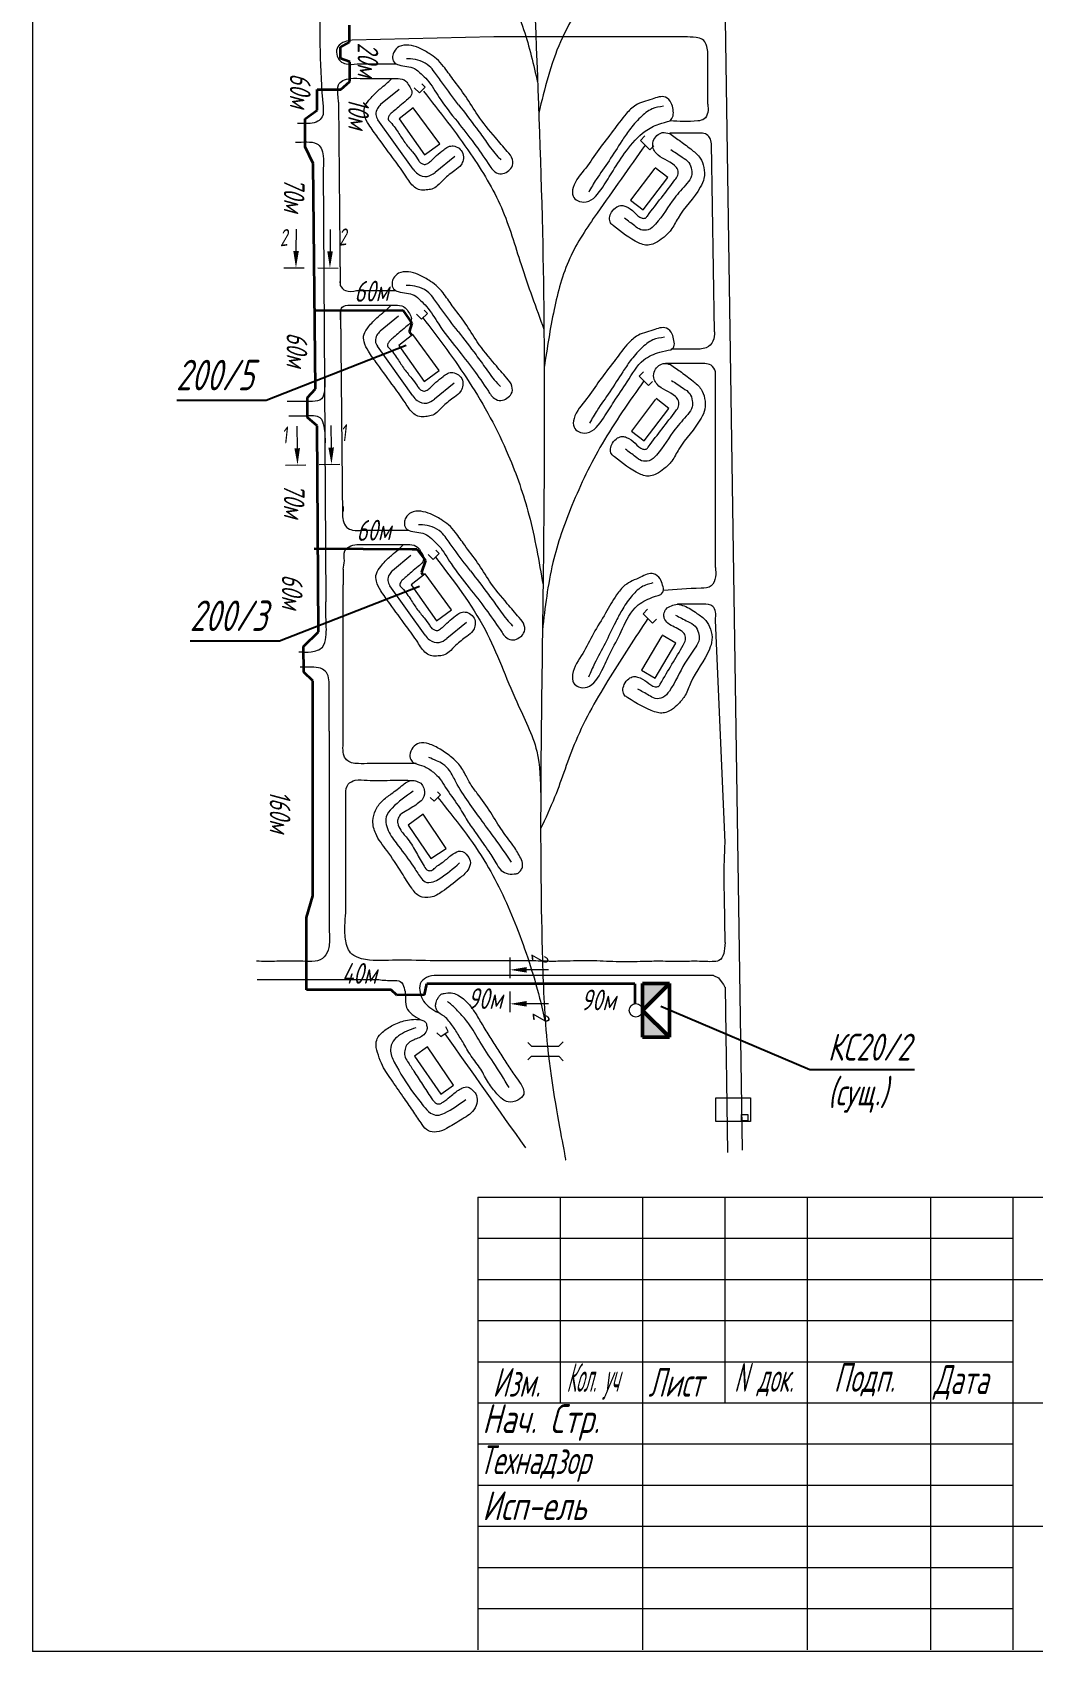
# Model space of a CAD drawing. Header units: millimetres. Extents: x 10081 to 14674, y 790 to 10644.
# Drawn here: x 13117 to 13610, y 5015 to 5812 of the extents above; entities that cross this region are included whole.
import ezdxf
from ezdxf import colors
from ezdxf.entities.mleader import LeaderData, LeaderLine
from ezdxf.math import Vec2, Vec3

# ---------------------------------------------------------------- set-up
doc = ezdxf.new("R2010")
doc.units = ezdxf.units.MM
for name, color, linetype, lineweight in [('Линия выноска', 137, 'Continuous', 20), ('Линия связи (Вновь)', 3, 'Continuous', 60), ('Рамка толстая', 7, 'Continuous', 60), ('Строительный', 251, 'Continuous', 13), ('ТаБлица', 253, 'Continuous', 25), ('текст', 7, 'Continuous', 25), ('Щиты пульты (Вновь)', 5, 'Continuous', 50), ('Элемент эл. схем', 7, 'Continuous', 35)]:
    doc.layers.add(name, color=color, linetype=linetype, lineweight=lineweight)
doc.layers.add('Текст.', color=51, linetype='Continuous')
doc.styles.add('Simplex', font='simplex.shx', dxfattribs={"width": 0.7, "oblique": 15})

# ---------------------------------------------------------------- blocks, each defined once
blk = doc.blocks.new('A$C4BB167BF')
at = {"layer": 'Щиты пульты (Вновь)', "true_color": 0xc7c8ca}
h = blk.add_hatch(color=9, dxfattribs=at)
h.paths.add_polyline_path([(0, 3), (0, 0), (3, 3)])
h.paths.add_polyline_path([(6, 3), (3, 3), (6, 0)])
at = {"layer": 'Щиты пульты (Вновь)', "color": 252, "true_color": 0x939598}
for p, q in [((0, 3), (0, 0)), ((6, 3), (0, 3)), ((0, 0), (3, 3)), ((3, 3), (6, 0)), ((6, 0), (6, 3)), ((0, 0), (6, 0))]:
    blk.add_line(p, q, dxfattribs=at)
blk = doc.blocks.new('_None')

msp = doc.modelspace()

# ---------------------------------------------------------------- linework, layer by layer
at = {"color": 18, "lineweight": 20, "true_color": 0x000000}
for p, q in [((13452.51243, 5348.12922), (13454.9023, 5346.95626)), ((13454.9023, 5346.95626), (13456.71739, 5344.53861)), ((13456.71739, 5344.53861), (13457.36327, 5343.58551)), ((13457.36327, 5343.58551), (13458.15988, 5342.04245)), ((13336.57966, 5239.02752), (14085.82966, 5239.02752)), ((13336.57966, 5239.02752), (13336.57966, 5016.27752)), ((13377.07966, 5239.02752), (13377.07966, 5137.77752)), ((13417.57966, 5239.02752), (13417.57966, 5016.27752)), ((13458.07966, 5239.02752), (13458.07966, 5137.77752)), ((13498.57966, 5239.02752), (13498.57966, 5016.27752)), ((13559.32966, 5239.02752), (13559.32966, 5016.27752)), ((13599.82966, 5239.02752), (13599.82966, 5016.27752)), ((13336.57966, 5218.77752), (13599.82966, 5218.77752)), ((13336.57966, 5198.52752), (13599.82966, 5198.52752)), ((13599.82966, 5198.52752), (14085.82966, 5198.52752)), ((13336.57966, 5178.27752), (13599.82966, 5178.27752)), ((13336.57966, 5158.02752), (13599.82966, 5158.02752)), ((13336.57966, 5137.77752), (14085.82966, 5137.77752)), ((13336.57966, 5117.52752), (13599.82966, 5117.52752)), ((13336.57966, 5097.27752), (13599.82966, 5097.27752)), ((13336.57966, 5077.02752), (13599.82966, 5077.02752)), ((13599.82966, 5077.02752), (14085.82966, 5077.02752)), ((13336.57966, 5056.77752), (13599.82966, 5056.77752)), ((13336.57966, 5036.52752), (13599.82966, 5036.52752))]:
    msp.add_line(p, q, dxfattribs=at)
for points in [[(13453.63845, 5287.85285), (13470.68382, 5287.85285), (13470.68382, 5276.18225), (13453.58127, 5276.18225)], [(13466.29345, 5279.60862), (13469.35955, 5279.60862), (13469.35955, 5276.52551), (13466.29345, 5276.52551)]]:
    msp.add_lwpolyline(points, close=True, dxfattribs=at)
at = {"layer": 'Линия связи (Вновь)', "color": 18, "lineweight": 35, "true_color": 0x000000}
for p, q in [((13273.46372, 5807.36221), (13273.46372, 5815.72426)), ((13269.02306, 5805.00122), (13273.46372, 5807.36221)), ((13269.02306, 5799.36227), (13269.02306, 5805.00122)), ((13273.60116, 5797.6962), (13269.02306, 5799.36227)), ((13273.60116, 5788.07973), (13273.60116, 5797.6962)), ((13269.12892, 5784.09716), (13273.60116, 5788.07973)), ((13257.45321, 5784.09716), (13269.12892, 5784.09716)), ((13257.45321, 5773.87286), (13257.45321, 5784.09716)), ((13251.54772, 5769.68237), (13257.45321, 5773.87286)), ((13251.54772, 5755.95788), (13251.54772, 5769.68237)), ((13255.4901, 5747.61787), (13251.54772, 5755.95788)), ((13256.69604, 5636.77428), (13255.4901, 5747.61787)), ((13252.65891, 5632.56464), (13256.67568, 5636.78179)), ((13252.68682, 5622.72741), (13252.65891, 5632.56464)), ((13257.47729, 5618.58995), (13252.68682, 5622.72741)), ((13258.05515, 5517.20058), (13257.47729, 5618.58995)), ((13250.82598, 5509.97703), (13258.05515, 5517.20058)), ((13250.92116, 5497.28712), (13250.82598, 5509.97703)), ((13255.37782, 5493.17142), (13250.92116, 5497.28712)), ((13255.33545, 5387.28096), (13255.37782, 5493.17142)), ((13252.23083, 5376.61051), (13255.33545, 5387.28096)), ((13252.26588, 5341.03467), (13252.2295, 5376.65094)), ((13293.96023, 5341.05539), (13252.26588, 5341.03467)), ((13296.6544, 5338.33857), (13293.96023, 5341.05539)), ((13310.25249, 5338.51382), (13311.44196, 5344.02735)), ((13413.81492, 5344.02735), (13311.44196, 5344.02735)), ((13413.81492, 5344.02735), (13413.81492, 5334.19673)), ((13310.25249, 5338.51382), (13296.6544, 5338.33857))]:
    msp.add_line(p, q, dxfattribs=at)
at = {"layer": 'Рамка толстая', "color": 18, "lineweight": 20, "true_color": 0x000000}
for p in [(13117.35056, 6348.47419), (14085.97556, 5015.34919)]:
    msp.add_line(p, (13117.35056, 5015.34919), dxfattribs=at)
at = {"layer": 'Строительный', "color": 18, "lineweight": 20, "true_color": 0x000000}
for p, q in [((13452.01121, 6242.45413), (13466.55232, 5262.15896)), ((13344.43082, 5810.02919), (13274.62261, 5808.44116)), ((13430.54492, 5810.02919), (13344.43082, 5810.02919)), ((13449.68194, 5776.95147), (13449.68194, 5802.74998)), ((13307.78436, 5782.43682), (13310.67685, 5785.32931)), ((13310.67685, 5785.32931), (13309.04005, 5786.96611)), ((13267.975, 5777.80113), (13268.87178, 5687.7215)), ((13297.76161, 5784.11755), (13288.66179, 5776.66275)), ((13305.27878, 5784.94241), (13307.78436, 5782.43682)), ((13304.75144, 5744.8556), (13287.3877, 5769.25183)), ((13434.83755, 5762.61536), (13430.93804, 5762.61536)), ((13416.5805, 5759.01229), (13418.77874, 5761.26521)), ((13421.23684, 5754.46895), (13416.5805, 5759.01229)), ((13423.13008, 5756.40928), (13421.23684, 5754.46895)), ((13453.00989, 5664.88137), (13451.43483, 5757.28629)), ((13325.19, 5751.17327), (13315.46944, 5743.23461)), ((13260.44221, 5745.17551), (13261.78168, 5532.02865)), ((13268.99983, 5674.85951), (13270.00853, 5573.5386)), ((13308.85365, 5670.99854), (13311.74614, 5673.89103)), ((13311.74614, 5673.89103), (13310.10934, 5675.52783)), ((13297.50376, 5672.58107), (13288.40394, 5665.12626)), ((13306.34806, 5673.50412), (13308.85365, 5670.99854)), ((13304.49359, 5633.31911), (13287.12985, 5657.71534)), ((13445.85301, 5656.33586), (13431.94966, 5656.33586)), ((13415.9141, 5642.98039), (13418.11234, 5645.2333)), ((13420.57045, 5638.43705), (13415.9141, 5642.98039)), ((13448.15139, 5649.25607), (13428.90771, 5649.25607)), ((13453.45151, 5548.87427), (13453.45151, 5642.46274)), ((13324.93215, 5639.63678), (13315.2116, 5631.69812)), ((13422.46368, 5640.37737), (13420.57045, 5638.43705)), ((13303.58443, 5554.7497), (13294.48461, 5547.29489)), ((13312.05604, 5555.29646), (13314.56162, 5552.79087)), ((13314.56162, 5552.79087), (13317.45411, 5555.68336)), ((13317.45411, 5555.68336), (13315.81731, 5557.32016)), ((13270.26251, 5548.02655), (13270.33885, 5540.35875)), ((13270.33885, 5465.20146), (13270.33885, 5540.35875)), ((13310.57425, 5515.48774), (13293.21051, 5539.88397)), ((13417.87195, 5526.08405), (13420.07019, 5528.33697)), ((13422.5283, 5521.54071), (13417.87195, 5526.08405)), ((13424.42153, 5523.48103), (13422.5283, 5521.54071)), ((13458.19783, 5413.47107), (13453.45151, 5522.95376)), ((13331.01281, 5521.80541), (13321.29226, 5513.86675)), ((13263.3539, 5468.30876), (13263.3539, 5492.57536)), ((13263.3539, 5468.30876), (13263.3539, 5371.28614)), ((13315.02927, 5433.80902), (13313.144, 5435.6943)), ((13318.18201, 5436.96177), (13315.02927, 5433.80902)), ((13318.18201, 5436.96177), (13316.6586, 5438.48518)), ((13271.56829, 5378.98177), (13271.56829, 5433.73145)), ((13452.51243, 5348.12922), (13319.82077, 5348.12922)), ((13227.87592, 5346.0576), (13287.8457, 5346.0576)), ((13458.19783, 5342.35399), (13459.39885, 5260.97258)), ((13316.42671, 5319.80195), (13318.24956, 5317.9791)), ((13318.24956, 5317.9791), (13322.01434, 5320.58281)), ((13322.01434, 5320.58281), (13320.81378, 5322.88358)), ((13361.07043, 5315.14259), (13362.87364, 5313.33938)), ((13376.43002, 5313.33938), (13378.56858, 5315.47795)), ((13361.07043, 5306.50041), (13362.87364, 5308.30362)), ((13362.87364, 5313.33938), (13376.43002, 5313.33938)), ((13362.87364, 5308.30362), (13376.43002, 5308.30362)), ((13376.43002, 5308.30362), (13378.56858, 5306.16506))]:
    msp.add_line(p, q, dxfattribs=at)
for points in [[(13304.79426, 5775.13168), (13297.88462, 5769.71404), (13310.30449, 5751.97567), (13317.82638, 5757.3933), (13304.79426, 5775.13168)], [(13423.60201, 5745.38877), (13411.6493, 5729.69051), (13417.90475, 5724.92759), (13430.03981, 5740.86535), (13423.78436, 5745.62827)], [(13304.53642, 5663.59519), (13297.62678, 5658.17756), (13310.04665, 5640.43918), (13317.56853, 5645.85682), (13304.53642, 5663.59519)], [(13424.02288, 5631.71526), (13412.07018, 5616.017), (13418.32563, 5611.25408), (13430.46068, 5627.19184), (13424.20523, 5631.95475)], [(13310.61708, 5545.76382), (13303.70744, 5540.34618), (13316.12731, 5522.60781), (13323.6492, 5528.02544), (13310.61708, 5545.76382)], [(13427.10737, 5515.31835), (13417.09595, 5498.31617), (13423.87098, 5494.32682), (13434.03514, 5511.58838), (13427.2601, 5515.57773)], [(13309.70335, 5427.52404), (13302.3351, 5422.09995), (13313.34868, 5405.67269), (13320.9496, 5410.55438), (13309.70335, 5427.52404)], [(13311.77587, 5312.92674), (13305.3081, 5308.43948), (13318.33158, 5289.66796), (13324.61934, 5294.03033), (13311.77587, 5312.92674)]]:
    msp.add_lwpolyline(points, dxfattribs=at)
msp.add_open_spline([(13394.92456, 6291.62802), (13385.53751, 6277.44832), (13394.92456, 6291.62802), (13358.62517, 6225.84381), (13362.40717, 6092.96646), (13358.61955, 5920.78669), (13370.58123, 5722.73608), (13368.66707, 5528.90298), (13366.53432, 5394.96811), (13370.12085, 5308.00622), (13379.75467, 5257.32917), (13379.75467, 5257.32917), (13379.75467, 5257.32917), (13379.75467, 5257.32917), (13379.75467, 5257.32917), (13379.75467, 5257.32917), (13379.75467, 5257.32917), (13379.75467, 5257.32917), (13379.75467, 5257.32917)], degree=3, knots=[0, 0, 0, 0, 25.836333109, 49.871244762, 76.873917157, 116.334767859, 166.936096042, 211.721259242, 248.246118291, 257.850777941, 271.152471293, 282.284588503, 290.662390358, 305.749777897, 312.760031631, 324.633986925, 330.142951601, 332.123990533, 332.123990533, 332.123990533, 332.123990533], dxfattribs=at)
for points in [[(13308.8825, 5899.94506), (13330.34089, 5872.82458), (13347.40419, 5840.53829), (13359.04966, 5813.58933), (13365.95397, 5787.50201)], [(13417.55438, 5870.39335), (13396.45063, 5839.93899), (13377.22278, 5807.61051), (13366.52013, 5772.52585)], [(13258.67346, 5828.66393), (13260.38334, 5775.73687), (13259.91514, 5770.57609), (13257.84672, 5768.50767), (13254.0317, 5767.44742), (13247.72669, 5767.44742)], [(13449.68194, 5802.74998), (13448.9293, 5806.1763), (13447.07122, 5808.64789), (13443.90707, 5809.63285), (13438.28355, 5810.02919), (13430.54492, 5810.02919)], [(13274.62261, 5808.44116), (13271.06304, 5807.60034), (13267.60095, 5805.16144), (13267.1571, 5801.43656), (13268.88813, 5798.01181), (13271.72882, 5796.6815), (13277.09949, 5796.6815)], [(13341.65061, 5747.72898), (13334.69086, 5757.60346), (13326.46074, 5768.27121), (13317.54903, 5780.12121), (13311.58355, 5788.83175), (13308.58579, 5791.82951), (13305.4199, 5794.38472), (13301.64628, 5795.46477), (13297.66195, 5796.19138), (13295.28614, 5797.6214), (13294.55884, 5800.36989), (13295.28614, 5802.70768), (13297.7875, 5805.20904), (13302.62328, 5805.87493), (13307.42977, 5804.61126), (13312.60286, 5801.82474), (13316.27097, 5799.20263), (13319.67068, 5795.4913), (13324.23479, 5789.23671), (13330.60971, 5780.59321), (13336.4963, 5771.45426), (13345.21, 5760.42792), (13351.01982, 5753.62296), (13353.57282, 5749.67849), (13353.25739, 5745.85786), (13351.13097, 5743.73143), (13348.1209, 5742.57677), (13344.96105, 5743.60822), (13342.95193, 5745.66392), (13341.65061, 5747.72898)], [(13277.09949, 5796.6815), (13283.22348, 5796.6815), (13289.79172, 5796.6815), (13294.24874, 5796.6815), (13296.45916, 5796.6815)], [(13327.08413, 5776.57656), (13319.08579, 5787.23412), (13315.19665, 5792.65785), (13312.63635, 5795.61608), (13308.17491, 5798.22428), (13303.42298, 5799.15434), (13301.50554, 5799.15434)], [(13267.975, 5777.80113), (13267.71074, 5781.53967), (13267.975, 5786.38322), (13270.04341, 5788.45164), (13273.85844, 5789.51189), (13280.16345, 5789.51189)], [(13280.16345, 5789.51189), (13287.01858, 5789.51189), (13293.12211, 5789.51189), (13297.25946, 5789.51189), (13301.0901, 5788.22458), (13302.67941, 5785.98537), (13304.02805, 5783.49317), (13303.62054, 5781.00969), (13301.40076, 5778.78991), (13298.0782, 5775.9803), (13295.45157, 5773.71889), (13293.47232, 5771.92907), (13292.55947, 5770.58981), (13292.34834, 5769.4682), (13292.89593, 5768.71071), (13297.33861, 5763.02478), (13300.60957, 5758.06911), (13304.32624, 5753.41544), (13306.9087, 5749.93211), (13308.06089, 5748.28932), (13309.34587, 5747.48262), (13310.96948, 5747.28312), (13311.86376, 5747.73417), (13313.50193, 5748.9522), (13316.1989, 5751.54308), (13319.73933, 5754.43543), (13321.93979, 5755.92322), (13324.47364, 5756.32292), (13327.27422, 5755.16822), (13329.17561, 5752.63676), (13329.3051, 5749.33458), (13328.27665, 5747.02267), (13325.24789, 5744.24075), (13319.94472, 5740.00424), (13316.60346, 5736.66297), (13313.89072, 5735.13168), (13311.16555, 5734.69739), (13308.07405, 5734.69739), (13305.33159, 5736.06732), (13301.11878, 5741.42356), (13295.57265, 5749.27914), (13287.34089, 5760.49699), (13282.94976, 5766.8224), (13280.78146, 5771.494), (13280.78146, 5775.15434), (13282.94091, 5778.77545), (13285.14251, 5781.34719)], [(13285.14251, 5781.34719), (13289.26856, 5785.11988), (13292.15145, 5787.52492), (13294.17151, 5789.54498)], [(13309.80883, 5783.30484), (13332.98036, 5752.43866), (13348.14451, 5725.96577), (13357.79932, 5697.99329), (13369.07869, 5666.17686)], [(13431.1847, 5768.64404), (13425.62985, 5767.06955), (13418.89178, 5763.63037), (13409.6248, 5753.90693), (13403.06362, 5744.09435), (13397.96992, 5736.06859), (13389.79417, 5728.78254), (13385.60236, 5729.42235), (13383.44538, 5731.57933), (13383.44538, 5735.82544), (13389.59466, 5745.46809), (13396.02781, 5754.59225), (13403.13373, 5763.85332), (13409.5064, 5772.11853), (13414.20262, 5776.32682), (13422.29515, 5779.40954), (13428.87397, 5780.28202), (13431.72538, 5777.4306), (13432.60003, 5774.2329), (13432.60003, 5771.20834), (13431.1847, 5768.64404)], [(13288.66179, 5776.66275), (13287.16821, 5774.73856), (13286.39301, 5771.84919), (13287.3877, 5769.25183)], [(13327.08413, 5776.57656), (13335.89022, 5765.00461), (13340.86928, 5758.13526), (13346.40157, 5751.02905), (13347.90252, 5749.5281)], [(13427.90161, 5775.85431), (13422.25384, 5774.52224), (13416.53594, 5770.34771), (13411.12172, 5764.18575), (13407.38308, 5758.78712), (13401.0809, 5749.06565), (13394.79427, 5739.85333), (13391.07449, 5733.62608)], [(13449.68194, 5776.95147), (13449.68194, 5772.83812), (13447.89215, 5769.59109), (13444.70976, 5768.64404), (13431.1847, 5768.64404)], [(13430.93804, 5762.40366), (13427.26846, 5762.87689), (13424.6326, 5761.42664), (13422.88821, 5758.63933), (13422.88821, 5755.1116), (13424.28074, 5752.72666), (13433.33222, 5746.66492), (13434.86566, 5744.62125), (13434.86566, 5741.90429), (13433.5059, 5739.5705), (13419.98153, 5721.83351), (13418.97752, 5720.8295), (13417.34729, 5720.8295), (13413.53145, 5723.66156), (13409.34023, 5726.58354), (13407.34125, 5727.04441), (13404.91175, 5726.27631), (13402.38292, 5723.74748), (13401.3669, 5720.89128), (13401.88969, 5718.43335), (13403.30367, 5717.01937), (13415.6122, 5708.67427), (13418.37478, 5707.65028), (13421.06973, 5707.65028), (13424.0234, 5708.66263), (13427.68854, 5711.07503), (13431.55052, 5714.93701), (13435.03576, 5720.82885), (13446.00479, 5735.98508), (13447.80811, 5740.37876), (13447.70906, 5745.767), (13445.95183, 5750.29938), (13441.99161, 5754.2596), (13436.28855, 5758.60646), (13430.93804, 5762.40366)], [(13451.43483, 5757.28629), (13450.59713, 5760.45412), (13448.50869, 5762.28468), (13445.47052, 5762.61536), (13434.83755, 5762.61536)], [(13246.74619, 5758.14588), (13252.47, 5758.29397), (13257.31355, 5757.36396), (13259.38196, 5755.29554), (13260.44221, 5751.48052), (13260.44221, 5745.17551)], [(13418.90867, 5756.74062), (13395.18736, 5723.21865), (13381.76214, 5701.02471), (13374.05665, 5675.76555), (13369.19977, 5647.43135)], [(13431.44067, 5754.61368), (13437.09273, 5750.81618), (13440.36497, 5748.1084), (13441.65404, 5744.6081), (13441.65404, 5741.55425), (13439.44128, 5737.88885), (13433.25838, 5730.64118), (13424.0159, 5717.88266), (13420.40588, 5715.10498), (13416.67413, 5715.10498), (13413.72668, 5716.97868), (13408.73548, 5720.70689)], [(13304.75144, 5744.8556), (13306.96099, 5742.57156), (13311.64408, 5741.34092), (13315.46944, 5743.23461)], [(13268.78091, 5696.84908), (13268.79025, 5695.91142), (13268.80972, 5693.95539), (13268.84007, 5690.90678), (13268.87178, 5687.7215), (13271.47097, 5685.14502), (13276.84164, 5685.14502)], [(13341.39276, 5636.1925), (13334.43302, 5646.06697), (13326.20289, 5656.73472), (13317.29119, 5668.58472), (13311.3257, 5677.29527), (13308.32794, 5680.29302), (13305.16206, 5682.84823), (13301.38843, 5683.92829), (13297.4041, 5684.65489), (13295.02829, 5686.08492), (13294.30099, 5688.8334), (13295.02829, 5691.17119), (13297.52965, 5693.67255), (13302.36543, 5694.33845), (13307.17192, 5693.07478), (13312.34501, 5690.28826), (13316.01312, 5687.66614), (13319.41283, 5683.95482), (13323.97694, 5677.70022), (13330.35186, 5669.05673), (13336.23845, 5659.91777), (13344.95215, 5648.89143), (13350.76197, 5642.08647), (13353.31497, 5638.142), (13352.99954, 5634.32137), (13350.87312, 5632.19495), (13347.86306, 5631.04028), (13344.7032, 5632.07174), (13342.69408, 5634.12744), (13341.39276, 5636.1925)], [(13276.84164, 5685.14502), (13282.96564, 5685.14502), (13289.53387, 5685.14502), (13293.99089, 5685.14502), (13296.20131, 5685.14502)], [(13326.82628, 5665.04008), (13318.82794, 5675.69763), (13314.9388, 5681.12136), (13312.37851, 5684.07959), (13307.91706, 5686.68779), (13303.16514, 5687.61786), (13301.2477, 5687.61786)], [(13269.08526, 5666.27827), (13269.04802, 5670.01907), (13268.99983, 5674.85951), (13269.78556, 5676.91515), (13273.60059, 5677.9754), (13279.9056, 5677.9754)], [(13279.9056, 5677.9754), (13286.76073, 5677.9754), (13292.86426, 5677.9754), (13297.00162, 5677.9754), (13300.83225, 5676.6881), (13302.42156, 5674.44889), (13303.7702, 5671.95669), (13303.36269, 5669.4732), (13301.14291, 5667.25343), (13297.82035, 5664.44381), (13295.19372, 5662.1824), (13293.21447, 5660.39259), (13292.30162, 5659.05332), (13292.09049, 5657.93172), (13292.63808, 5657.17423), (13297.08076, 5651.4883), (13300.35172, 5646.53262), (13304.06839, 5641.87896), (13306.65085, 5638.39562), (13307.80304, 5636.75283), (13309.08803, 5635.94614), (13310.71163, 5635.74663), (13311.60591, 5636.19769), (13313.24408, 5637.41571), (13315.94105, 5640.0066), (13319.48148, 5642.89895), (13321.68194, 5644.38673), (13324.21579, 5644.78644), (13327.01637, 5643.63174), (13328.91776, 5641.10027), (13329.04725, 5637.79809), (13328.0188, 5635.48618), (13324.99004, 5632.70426), (13319.68687, 5628.46775), (13316.34561, 5625.12649), (13313.63287, 5623.5952), (13310.9077, 5623.1609), (13307.8162, 5623.1609), (13305.07374, 5624.53083), (13300.86094, 5629.88708), (13295.3148, 5637.74266), (13287.08304, 5648.96051), (13282.69192, 5655.28591), (13280.52361, 5659.95752), (13280.52361, 5663.61785), (13282.68306, 5667.23897), (13284.88466, 5669.81071)], [(13284.88466, 5669.81071), (13289.01071, 5673.5834), (13291.8936, 5675.98843), (13293.91367, 5678.0085)], [(13309.55098, 5671.76836), (13332.28032, 5640.12364), (13351.52468, 5604.18299), (13361.65928, 5574.78059), (13368.62543, 5540.26237)], [(13431.60558, 5656.0607), (13426.05072, 5654.82418), (13418.23243, 5651.03708), (13410.04567, 5640.23342), (13403.4845, 5630.42084), (13398.39079, 5622.39508), (13390.21505, 5615.10903), (13386.02324, 5615.74884), (13383.86626, 5617.90581), (13383.86626, 5622.15193), (13390.01554, 5631.79458), (13396.44869, 5640.91874), (13403.5546, 5650.17981), (13409.92727, 5658.44502), (13414.6235, 5662.65331), (13422.71603, 5665.73603), (13429.29484, 5666.60851), (13432.14626, 5663.75709), (13433.02091, 5660.55939), (13433.02091, 5657.53483), (13431.60558, 5656.0607)], [(13288.40394, 5665.12626), (13286.91037, 5663.20208), (13286.13516, 5660.3127), (13287.12985, 5657.71534)], [(13326.82628, 5665.04008), (13335.63237, 5653.46812), (13340.61143, 5646.59878), (13346.14372, 5639.49256), (13347.64467, 5637.99162)], [(13428.32249, 5662.1808), (13422.67472, 5660.84872), (13416.95681, 5656.6742), (13411.5426, 5650.51224), (13407.80395, 5645.11361), (13401.50178, 5635.39213), (13395.21514, 5626.17982), (13391.49537, 5619.95256)], [(13453.00989, 5664.88137), (13452.21796, 5660.26304), (13448.96098, 5657.00606), (13445.85301, 5656.33586)], [(13261.24724, 5643.1881), (13261.05066, 5635.98793), (13259.60913, 5631.86418), (13255.21904, 5630.62051), (13249.77022, 5630.50299), (13242.79427, 5630.50299)], [(13431.35891, 5648.73015), (13427.68934, 5649.20338), (13425.05348, 5647.75313), (13423.30908, 5644.96582), (13423.30908, 5641.43809), (13424.70162, 5639.05315), (13433.7531, 5632.99141), (13435.28654, 5630.94774), (13435.28654, 5628.23078), (13433.92677, 5625.89699), (13420.40241, 5608.16), (13419.39839, 5607.15598), (13417.76816, 5607.15598), (13413.95232, 5609.98805), (13409.7611, 5612.91003), (13407.76213, 5613.3709), (13405.33262, 5612.6028), (13402.8038, 5610.07397), (13401.78777, 5607.21777), (13402.31056, 5604.75984), (13403.72454, 5603.34586), (13416.03307, 5595.00075), (13418.79565, 5593.97677), (13421.49061, 5593.97677), (13424.44428, 5594.98911), (13428.10941, 5597.40152), (13431.9714, 5601.2635), (13435.45663, 5607.15533), (13446.42567, 5622.31156), (13448.22899, 5626.70525), (13448.12993, 5632.09349), (13446.3727, 5636.62587), (13442.41248, 5640.58609), (13436.70942, 5644.93295), (13431.35891, 5648.73015)], [(13453.45151, 5642.46274), (13453.45151, 5645.09755), (13451.29495, 5648.40648), (13448.15139, 5649.25607)], [(13418.24228, 5640.70872), (13397.66595, 5609.69308), (13382.86543, 5579.39874), (13373.47973, 5551.26827), (13368.34524, 5518.09456)], [(13431.86155, 5640.94017), (13437.51361, 5637.14267), (13440.78585, 5634.43488), (13442.07492, 5630.93459), (13442.07492, 5627.88074), (13439.86216, 5624.21533), (13433.67925, 5616.96767), (13424.43677, 5604.20915), (13420.82676, 5601.43146), (13417.09501, 5601.43146), (13414.14756, 5603.30517), (13409.15636, 5607.03338)], [(13304.49359, 5633.31911), (13306.70315, 5631.03507), (13311.38623, 5629.80443), (13315.2116, 5631.69812)], [(13243.45553, 5623.53458), (13251.84477, 5623.53458), (13258.84327, 5622.63818), (13260.77839, 5618.27697), (13261.36967, 5610.25249)], [(13270.13928, 5579.04659), (13270.32276, 5578.20577), (13270.01697, 5575.76687), (13270.29698, 5572.042), (13272.02802, 5568.61725), (13274.86871, 5567.28693), (13280.23937, 5567.28693)], [(13347.47342, 5518.36112), (13340.51368, 5528.2356), (13332.28356, 5538.90335), (13323.37185, 5550.75335), (13317.40636, 5559.46389), (13314.4086, 5562.46165), (13311.24272, 5565.01686), (13307.46909, 5566.09691), (13303.48477, 5566.82352), (13301.10896, 5568.25355), (13300.38166, 5571.00203), (13301.10896, 5573.33982), (13303.61032, 5575.84118), (13308.4461, 5576.50707), (13313.25258, 5575.24341), (13318.42567, 5572.45689), (13322.09379, 5569.83477), (13325.4935, 5566.12344), (13330.05761, 5559.86885), (13336.43252, 5551.22535), (13342.31911, 5542.0864), (13351.03282, 5531.06006), (13356.84263, 5524.2551), (13359.39564, 5520.31063), (13359.08021, 5516.49), (13356.95378, 5514.36358), (13353.94372, 5513.20891), (13350.78386, 5514.24037), (13348.77475, 5516.29607), (13347.47342, 5518.36112)], [(13280.23937, 5567.28693), (13289.0463, 5567.31364), (13295.61454, 5567.31364), (13300.07155, 5567.31364), (13302.28198, 5567.31364)], [(13332.90695, 5547.2087), (13324.9086, 5557.86626), (13321.01947, 5563.28999), (13318.45917, 5566.24822), (13313.99772, 5568.85642), (13309.2458, 5569.78648), (13307.32836, 5569.78648)], [(13270.26251, 5548.02655), (13270.85063, 5552.14511), (13271.11488, 5556.98865), (13273.1833, 5559.05707), (13276.99832, 5560.11732), (13283.30334, 5560.11732)], [(13283.30334, 5560.11732), (13292.8414, 5560.14403), (13298.94493, 5560.14403), (13303.08228, 5560.14403), (13306.91292, 5558.85672), (13308.50222, 5556.61751), (13309.85086, 5554.12531), (13309.44335, 5551.64183), (13307.22358, 5549.42206), (13303.90102, 5546.61244), (13301.27439, 5544.35103), (13299.29514, 5542.56122), (13298.38228, 5541.22195), (13298.17115, 5540.10034), (13298.71874, 5539.34285), (13303.16143, 5533.65693), (13306.43239, 5528.70125), (13310.14906, 5524.04759), (13312.73151, 5520.56425), (13313.8837, 5518.92146), (13315.16869, 5518.11476), (13316.79229, 5517.91526), (13317.68658, 5518.36631), (13319.32474, 5519.58434), (13322.02172, 5522.17522), (13325.56214, 5525.06757), (13327.7626, 5526.55536), (13330.29646, 5526.95506), (13333.09704, 5525.80036), (13334.99843, 5523.2689), (13335.12791, 5519.96672), (13334.09947, 5517.65481), (13331.07071, 5514.87289), (13325.76754, 5510.63638), (13322.42627, 5507.29512), (13319.71353, 5505.76383), (13316.98837, 5505.32953), (13313.89687, 5505.32953), (13311.1544, 5506.69946), (13306.9416, 5512.0557), (13301.39546, 5519.91129), (13293.16371, 5531.12913), (13288.77258, 5537.45454), (13286.60428, 5542.12615), (13286.60428, 5545.78648), (13288.76372, 5549.4076), (13290.96532, 5551.97934)], [(13290.96532, 5551.97934), (13295.09137, 5555.75202), (13297.97426, 5558.15706), (13299.99433, 5560.17713)], [(13294.48461, 5547.29489), (13292.99103, 5545.37071), (13292.21582, 5542.48133), (13293.21051, 5539.88397)], [(13315.63164, 5553.93699), (13340.06909, 5518.31604), (13355.69305, 5482.6951), (13365.51227, 5458.44348), (13367.47493, 5436.60916)], [(13332.90695, 5547.2087), (13341.71303, 5535.63675), (13346.69209, 5528.76741), (13352.22439, 5521.66119), (13353.72533, 5520.16024)], [(13426.57787, 5535.56398), (13421.20833, 5533.67893), (13413.89302, 5528.99341), (13407.04199, 5517.29703), (13401.68787, 5506.77708), (13397.5795, 5498.20504), (13390.32322, 5490.00285), (13386.08516, 5490.14222), (13383.68813, 5492.02885), (13383.18575, 5496.24514), (13388.15098, 5506.54761), (13393.45942, 5516.36881), (13399.41971, 5526.40556), (13404.76973, 5535.3667), (13408.93507, 5540.10107), (13416.60603, 5544.1196), (13423.03541, 5545.76431), (13426.20416, 5543.27028), (13427.451, 5540.19853), (13427.80884, 5537.19521), (13426.57787, 5535.56398)], [(13453.45151, 5548.87427), (13453.45151, 5544.24504), (13451.39083, 5539.81262), (13446.36266, 5538.70452), (13427.9044, 5537.60074)], [(13422.59374, 5541.25266), (13417.14325, 5539.26173), (13411.95941, 5534.44002), (13407.31227, 5527.68075), (13404.23862, 5521.87771), (13399.1309, 5511.47888), (13393.97837, 5501.58747), (13391.02149, 5494.96385)], [(13248.4508, 5507.39106), (13254.59946, 5507.39106), (13260.0301, 5509.6996), (13261.78168, 5514.62126), (13261.78168, 5524.4821), (13261.78168, 5532.02865)], [(13434.63978, 5530.82067), (13431.75256, 5530.04384), (13429.18888, 5528.40983), (13428.11082, 5525.88518), (13428.30203, 5523.89846), (13430.07427, 5521.45338), (13436.61825, 5517.73675), (13438.38272, 5515.88887), (13438.70417, 5513.19099), (13437.63008, 5510.71272), (13426.29924, 5491.50017), (13425.42107, 5490.38443), (13423.80229, 5490.19155), (13419.67818, 5492.55225), (13415.17068, 5494.95783), (13413.13123, 5495.17895), (13410.80966, 5494.1288), (13408.59779, 5491.31854), (13407.92683, 5488.36219), (13408.73676, 5485.98338), (13410.30811, 5484.74662), (13423.51753, 5477.91641), (13426.38186, 5477.22647), (13429.05788, 5477.54532), (13431.87103, 5478.90001), (13435.225, 5481.72911), (13438.60293, 5486.0209), (13441.3666, 5492.2837), (13450.46539, 5508.63127), (13451.73621, 5513.20745), (13451.00034, 5518.54612), (13448.71921, 5522.83877), (13444.31826, 5526.30262), (13438.14096, 5529.9442), (13434.63978, 5530.82067)], [(13453.45151, 5522.95376), (13453.45151, 5527.00958), (13452.15959, 5529.65083), (13447.39047, 5530.7902), (13434.79366, 5530.7902)], [(13420.20012, 5523.81238), (13401.68762, 5495.11783), (13384.6916, 5463.46268), (13374.32729, 5435.78349), (13367.4449, 5420.25513)], [(13433.79953, 5525.40589), (13439.8612, 5522.30378), (13443.43082, 5520.00217), (13445.12497, 5516.67897), (13445.48629, 5513.64657), (13443.72274, 5509.74511), (13438.44076, 5501.81682), (13430.77272, 5488.0544), (13427.51669, 5484.86911), (13423.81116, 5484.42759), (13420.66273, 5485.93941), (13415.26548, 5489.0509)], [(13310.57425, 5515.48774), (13312.78381, 5513.2037), (13317.4669, 5511.97306), (13321.29226, 5513.86675)], [(13263.3539, 5492.57536), (13262.4759, 5496.502), (13260.12849, 5498.84941), (13255.88803, 5499.7928), (13249.16604, 5499.7928)], [(13306.13858, 5452.34956), (13296.74634, 5452.34956), (13283.5514, 5452.34956), (13277.7558, 5452.34956), (13274.42928, 5452.81551), (13271.98289, 5454.22847), (13270.72149, 5456.06152), (13270.18595, 5459.95674), (13270.33885, 5465.20146)], [(13355.39029, 5398.13496), (13351.46216, 5398.13496), (13348.09207, 5399.7563), (13345.38278, 5403.51931), (13341.35187, 5409.92304), (13335.39096, 5418.39457), (13331.36005, 5424.33618), (13326.8593, 5431.68408), (13320.70089, 5440.55779), (13317.85945, 5444.91497), (13314.67805, 5448.09637), (13309.90154, 5451.07149), (13305.55439, 5452.52129), (13303.86823, 5453.82081), (13303.12836, 5456.5389), (13304.56665, 5460.28752), (13307.64739, 5462.46046), (13312.38312, 5462.08277), (13317.99314, 5459.42599), (13323.73068, 5455.34753), (13327.17809, 5452.02236), (13330.73115, 5446.32937), (13332.88043, 5442.3624), (13336.2683, 5437.66754), (13342.88862, 5428.27483), (13348.5987, 5419.26825), (13353.77176, 5412.25482), (13357.28015, 5406.52708), (13358.53041, 5403.36191), (13358.26836, 5400.87739), (13357.17618, 5399.27784), (13356.04399, 5398.32041), (13355.39029, 5398.13496)], [(13353.16624, 5403.89622), (13344.90298, 5415.59144), (13338.62826, 5424.09812), (13331.94764, 5433.48257), (13325.69574, 5443.37159), (13322.61693, 5448.90736), (13319.37909, 5452.1452), (13316.13836, 5453.78583), (13312.41562, 5455.42809)], [(13271.56829, 5433.73145), (13271.56829, 5437.57048), (13272.76469, 5442.24115), (13276.2356, 5444.15189), (13282.1149, 5444.15189), (13293.32587, 5444.15189), (13299.68978, 5444.15189), (13304.40516, 5444.11227)], [(13299.72018, 5441.9391), (13293.96691, 5437.47609), (13289.44971, 5433.92813), (13286.22307, 5429.32973), (13284.93747, 5424.1416), (13286.26612, 5417.88399), (13291.699, 5409.62859), (13299.14315, 5398.5386), (13304.01518, 5391.01439), (13307.91262, 5387.11695), (13313.26892, 5386.57828), (13318.98408, 5389.37564), (13327.40146, 5395.79025), (13331.54011, 5399.92891), (13332.88641, 5403.60234), (13331.52495, 5407.02621), (13327.95698, 5409.27755), (13324.47431, 5408.01938), (13320.16117, 5404.53406), (13315.46254, 5401.02044), (13313.81181, 5399.79007), (13312.12745, 5399.79007), (13310.08027, 5401.84163), (13306.37311, 5408.36892), (13302.12026, 5415.15526), (13298.6275, 5419.53733), (13297.13712, 5422.97614), (13297.13712, 5424.80332), (13298.38542, 5427.09453), (13301.55076, 5429.25326), (13307.38629, 5433.00531), (13309.54519, 5435.1642), (13310.13364, 5439.55254), (13308.96472, 5442.13383), (13306.33376, 5443.74967), (13304.13587, 5444.10644), (13302.18504, 5443.59599), (13299.72018, 5441.9391)], [(13304.66574, 5438.73472), (13294.31454, 5430.49526), (13291.40538, 5426.13714), (13291.40538, 5422.39976), (13292.94051, 5418.4579), (13297.5038, 5411.77442), (13304.74882, 5401.81231), (13308.35542, 5396.44584), (13310.61856, 5394.1827), (13314.49205, 5394.1827), (13317.77317, 5395.8297), (13327.5478, 5403.44843)], [(13316.87065, 5435.65041), (13340.76735, 5402.89293), (13355.53795, 5372.00708), (13366.9352, 5336.93492), (13369.75863, 5325.05526)], [(13458.19783, 5364.25731), (13457.98755, 5382.071), (13457.74548, 5395.50874), (13458.19783, 5413.47107)], [(13458.19783, 5364.25731), (13455.13434, 5355.42996), (13451.84377, 5354.89689), (13443.46656, 5355.07495), (13436.15877, 5354.89689), (13426.35567, 5355.07495), (13417.80017, 5354.93106), (13406.20429, 5354.81329), (13393.49703, 5355.27929), (13380.30638, 5355.16279), (13371.62345, 5355.04628), (13362.97159, 5355.27929), (13349.96454, 5355.27929), (13334.33282, 5355.27929), (13313.10339, 5355.3667), (13294.52434, 5355.58359), (13279.3732, 5356.35321), (13274.52365, 5358.65655), (13271.56829, 5365.08961), (13271.16661, 5372.55462), (13271.56829, 5378.98177)], [(13263.3539, 5371.28614), (13263.51967, 5365.22977), (13263.15397, 5361.7964), (13260.99616, 5357.23425), (13256.41301, 5355.0624), (13250.4312, 5355.0624), (13237.70507, 5355.0624), (13227.60104, 5355.0624)], [(13319.82077, 5348.12922), (13316.30438, 5348.12922), (13311.25323, 5347.02013), (13308.2183, 5343.98519), (13308.2183, 5339.70574), (13309.83437, 5335.50987), (13316.96149, 5329.83422)], [(13287.8457, 5346.0576), (13294.71264, 5345.58662), (13298.37942, 5345.13394), (13300.27676, 5341.98261), (13300.92049, 5338.41046), (13301.48886, 5332.40135), (13308.46966, 5326.29037)], [(13315.69592, 5333.04231), (13316.44557, 5330.75559), (13320.00782, 5327.99304), (13322.32563, 5325.67524), (13325.70266, 5320.84664), (13329.09664, 5315.35791), (13333.25661, 5308.45381), (13337.94042, 5301.95221), (13341.75756, 5295.26813), (13345.94957, 5289.87199), (13348.61698, 5287.20457), (13351.46817, 5285.89513), (13356.17255, 5286.79895), (13359.11133, 5289.73773), (13357.39387, 5295.11422), (13354.72776, 5298.8159), (13350.80774, 5304.65489), (13346.79724, 5310.85386), (13342.98783, 5317.00212), (13339.08093, 5323.28778), (13335.50884, 5329.21649), (13332.36493, 5333.62012), (13329.43524, 5336.54981), (13323.3727, 5339.56064), (13319.97006, 5339.29399), (13318.45746, 5338.84553), (13317.33277, 5337.5459), (13316.41215, 5336.0383), (13315.99583, 5334.79064), (13315.69592, 5333.04231)], [(13351.94743, 5292.92115), (13344.2091, 5305.24592), (13337.47389, 5315.56779), (13332.08186, 5324.32218), (13327.54365, 5329.73356), (13323.49979, 5333.69784), (13321.62303, 5335.21332)], [(13308.46966, 5326.29037), (13306.38507, 5326.49529), (13304.88066, 5326.49529), (13301.01718, 5325.94882), (13294.65598, 5323.63447), (13289.64894, 5320.15461), (13287.02995, 5316.93168), (13286.45726, 5313.89498), (13287.57725, 5308.90281), (13289.66301, 5303.71872), (13294.52757, 5296.05076), (13300.38918, 5287.50641), (13305.11631, 5280.82328), (13309.14066, 5274.73827), (13312.1921, 5271.68683), (13316.21646, 5271.0897), (13321.06682, 5272.74296), (13327.98205, 5276.85159), (13334.6063, 5281.98581), (13336.14495, 5286.30724), (13335.50488, 5289.7843), (13333.74401, 5291.8834), (13331.74617, 5293.1386), (13328.74158, 5292.62422), (13324.28233, 5289.58447), (13321.21597, 5287.13678), (13319.31746, 5285.73027), (13318.0274, 5285.00179), (13316.51297, 5285.00179), (13315.13487, 5285.92248), (13313.55567, 5287.95908), (13309.2875, 5294.37419), (13305.02084, 5301.06714), (13301.96524, 5305.7451), (13300.59473, 5308.55692), (13300.59473, 5310.97686), (13301.50699, 5313.86823), (13305.12855, 5316.4287), (13309.94155, 5318.91151), (13311.51797, 5321.56224), (13311.3565, 5323.66671), (13310.9203, 5324.90744), (13309.46907, 5325.8805), (13308.46966, 5326.29037)], [(13306.02789, 5322.37349), (13297.46605, 5318.33485), (13294.93429, 5315.80309), (13293.55549, 5311.58665), (13295.42414, 5305.44685), (13304.94201, 5290.2245), (13309.83019, 5283.83147), (13313.25281, 5280.40885), (13316.53967, 5279.33518), (13320.15348, 5280.39339), (13330.55873, 5287.05393)], [(13320.29967, 5319.44867), (13359.9574, 5263.2151)]]:
    msp.add_spline(points, degree=3, dxfattribs=at)
at = {"layer": 'Текст.', "color": 18, "lineweight": 35, "true_color": 0x000000}
for p, q in [((13255.61905, 5675.29074), (13299.67445, 5675.54662)), ((13299.67445, 5675.54662), (13304.02874, 5669.14978)), ((13304.02874, 5669.14978), (13302.74808, 5664.79992)), ((13302.74808, 5664.79992), (13303.85193, 5663.32989)), ((13255.93474, 5558.1502), (13304.2719, 5557.83866)), ((13304.2719, 5557.83866), (13306.55878, 5557.83866)), ((13306.55878, 5557.83866), (13310.71681, 5552.33491)), ((13310.71681, 5552.33491), (13308.74175, 5546.51962)), ((13308.74175, 5546.51962), (13309.36545, 5545.48119))]:
    msp.add_line(p, q, dxfattribs=at)
at = {"layer": 'Щиты пульты (Вновь)', "color": 18, "lineweight": 20, "true_color": 0x000000}
msp.add_circle((13414.31209, 5330.92681), 3.3075, dxfattribs=at)
at = {"layer": 'Элемент эл. схем', "color": 18, "lineweight": 20, "true_color": 0x000000}
for p, q in [((13247.11778, 5715.4016), (13247.0379, 5704.63438)), ((13263.90114, 5715.2509), (13263.82126, 5704.48368)), ((13241.03914, 5696.40247), (13251.16214, 5696.32737)), ((13257.76195, 5696.27841), (13267.88495, 5696.20331)), ((13247.43714, 5618.33803), (13247.64908, 5607.57261)), ((13264.15717, 5618.66721), (13264.36911, 5607.90178)), ((13241.81437, 5599.20614), (13251.93567, 5599.4054)), ((13258.5344, 5599.53531), (13268.65571, 5599.73458)), ((13352.32049, 5356.86162), (13352.3355, 5346.73836)), ((13371.34688, 5350.89156), (13360.57937, 5350.87559)), ((13352.34529, 5340.13837), (13352.3603, 5330.01511)), ((13371.37167, 5334.16831), (13360.60417, 5334.15234))]:
    msp.add_line(p, q, dxfattribs=at)
for points in [[(13245.72349, 5704.61794), (13248.47341, 5704.59754), (13247.03725, 5696.35797)], [(13262.4463, 5704.49388), (13265.19622, 5704.47348), (13263.76006, 5696.23391)], [(13246.27435, 5607.54554), (13249.02382, 5607.59967), (13247.81147, 5599.3242)], [(13262.99438, 5607.87472), (13265.74385, 5607.92885), (13264.5315, 5599.65338)], [(13360.57733, 5352.25059), (13360.58141, 5349.5006), (13352.32938, 5350.86336)], [(13360.60213, 5335.52734), (13360.60621, 5332.77734), (13352.35418, 5334.14011)]]:
    msp.add_solid(points, dxfattribs=at)

# ---------------------------------------------------------------- block references
at = {"color": 18, "lineweight": 20, "true_color": 0x000000, "xscale": 4.41, "yscale": 4.41, "zscale": 4.41, "rotation": 90}
msp.add_blockref('A$C4BB167BF', (13430.84946, 5317.69701), dxfattribs=at)

# ---------------------------------------------------------------- texts
at = {"color": 18, "lineweight": 20, "true_color": 0x000000, "style": 'Simplex', "oblique": 15}
for s, width, p in [('Кол. уч', 0.4, (13380.1336, 5143.17752)), ('N', 0.5, (13462.65157, 5143.17752)), ('Подп.', 0.6, (13511.65173, 5143.17752)), ('Дата', 0.6, (13560.85533, 5142.16502)), ('Изм.', 0.6, (13343.77923, 5140.81502)), ('Лист', 0.6, (13420.45404, 5140.81502)), ('док.', 0.5, (13473.92563, 5143.17752)), ('Нач. Стр.', 0.7, (13338.73966, 5122.92752)), ('Технадзор', 0.6, (13337.38966, 5102.67752)), ('Исп-ель', 0.7, (13338.73966, 5080.06502))]:
    msp.add_text(s, height=14.175, dxfattribs=dict(at, width=width)).set_placement(p)
at = {"layer": 'ТаБлица', "color": 18, "lineweight": 20, "true_color": 0x000000, "char_height": 10.164, "width": 275.88, "attachment_point": 5, "style": 'Simplex'}
for s, insert, rotation in [('20м', (13282.46287, 5798.87339), 270), ('60м', (13249.15273, 5783.67962), 270), ('10м', (13277.85649, 5772.41725), 270), ('70м', (13246.1652, 5732.32542), 270), ('60м', (13284.1647, 5684.86606), 1.56105888), ('60м', (13247.52085, 5656.16768), 270), ('70м', (13246.1652, 5581.80876), 270), ('60м', (13285.2275, 5567.21316), 1.56105888), ('60м', (13245.21243, 5537.10012), 270), ('160м', (13239.23677, 5428.86309), 270)]:
    msp.add_mtext(s, dxfattribs=dict(at, insert=insert, rotation=rotation))
for s, insert in [('40м', (13278.15599, 5349.10891)), ('90м', (13340.04414, 5336.70322)), ('90м', (13395.78371, 5336.05546))]:
    msp.add_mtext(s, dxfattribs=dict(at, insert=insert))
at = {"layer": 'текст', "color": 18, "lineweight": 20, "true_color": 0x000000, "char_height": 11.55, "attachment_point": 5, "style": 'Simplex'}
for s, insert, rotation in [('{\\H0.7x;2}', (13240.68709, 5711.12109), 6.99995187), ('{\\H0.7x;2}', (13269.69136, 5711.43093), 6.99995187), ('{\\H0.7x;1}', (13241.06356, 5613.90982), 8.55286586), ('{\\H0.7x;1}', (13270.04878, 5615.00556), 8.55286586), ('{\\H0.7x;2}', (13367.0354, 5357.34468), 277.50996044), ('{\\H0.7x;2}', (13367.60339, 5328.34432), 277.50996044)]:
    msp.add_mtext_dynamic_manual_height_columns(s, width=8.7102084, gutter_width=15, heights=[0], dxfattribs=dict(at, insert=insert, rotation=rotation))

# ---------------------------------------------------------------- leaders
at = {"layer": 'Линия выноска', "color": 18, "lineweight": 20, "true_color": 0x000000}
ml = msp.add_multileader_mtext('Standard', dxfattribs=at)
ml.set_content('{\\C256;\\c0;200/5}', color=2, style='Simplex')
ml.set_leader_properties()
ml.set_arrow_properties(name='NONE')
ml.build(insert=Vec2(0, 0))
ml.multileader.update_dxf_attribs({"text_left_attachment_type": 6, "text_right_attachment_type": 6, "dogleg_length": 0, "arrow_head_size": 12.32})
ctx = ml.context
ctx.base_point, ctx.char_height, ctx.arrow_head_size, ctx.landing_gap_size, ctx.plane_origin = Vec3(13169.11631, 5631.08037), 15, 12.32, 6.16, Vec3(12969.29274, 5518.49943)
ctx.left_attachment, ctx.right_attachment, ctx.text_align_type = 6, 6, 2
notes = []
notes.append((ctx, [(1, (1, 1, 0), (13232.45555, 5631.08037), (-1, 0), 0, [(0, [(13301.26735, 5658.05517)], 0, [])])]))
ctx.mtext.insert, ctx.mtext.alignment, ctx.mtext.flow_direction = Vec3(13226.29555, 5651.08037), 3, 5
ml = msp.add_multileader_mtext('Standard', dxfattribs=at)
ml.set_content('{\\C256;\\c0;200/3}', color=2, style='Simplex')
ml.set_leader_properties()
ml.set_arrow_properties(name='NONE')
ml.build(insert=Vec2(0, 0))
ml.multileader.update_dxf_attribs({"text_left_attachment_type": 6, "text_right_attachment_type": 6, "dogleg_length": 0, "arrow_head_size": 12.32})
ctx = ml.context
ctx.base_point, ctx.char_height, ctx.arrow_head_size, ctx.landing_gap_size, ctx.plane_origin = Vec3(13175.14818, 5512.6207), 15, 12.32, 6.16, Vec3(12975.82461, 5400.03977)
ctx.left_attachment, ctx.right_attachment, ctx.text_align_type = 6, 6, 2
notes.append((ctx, [(1, (1, 1, 0), (13238.98742, 5512.6207), (-1, 0), 0, [(0, [(13307.79922, 5539.59551)], 0, [])])]))
ctx.mtext.insert, ctx.mtext.alignment, ctx.mtext.flow_direction = Vec3(13232.82742, 5532.6207), 3, 5
ml = msp.add_multileader_mtext('Standard', dxfattribs=at)
ml.set_content('{\\C256;\\c0;КС20/2\\P(сущ.)}', color=2, style='Simplex')
ml.set_leader_properties()
ml.set_arrow_properties(name='NONE')
ml.build(insert=Vec2(0, 0))
ml.multileader.update_dxf_attribs({"text_left_attachment_type": 6, "text_right_attachment_type": 6, "dogleg_length": 0, "arrow_head_size": 17.64})
ctx = ml.context
ctx.base_point, ctx.char_height, ctx.arrow_head_size, ctx.landing_gap_size, ctx.plane_origin = Vec3(13499.95653, 5301.80214), 13.23, 17.64, 8.82, Vec3(13634.24701, 5168.31197)
ctx.left_attachment, ctx.right_attachment = 6, 6
notes.append((ctx, [(0, (1, 1, 0), (13499.95653, 5301.80214), (1, 0), 0, [(0, [(13426.61695, 5332.98123)], 0, [])])]))
ctx.mtext.insert, ctx.mtext.flow_direction = Vec3(13508.77653, 5319.44214), 5
for ctx, leaders in notes:
    for number, flags, end, landing, length, lines in leaders:
        leader = LeaderData()
        leader.index, (leader.has_last_leader_line, leader.has_dogleg_vector, leader.attachment_direction) = number, flags
        leader.last_leader_point, leader.dogleg_vector, leader.dogleg_length = Vec3(end), Vec3(landing), length
        for number, points, colour, breaks in lines:
            line = LeaderLine()
            line.index, line.vertices, line.color, line.breaks = number, Vec3.list(points), colors.encode_raw_color(colour), breaks
            leader.lines.append(line)
        ctx.leaders.append(leader)

doc.saveas('drawing.dxf')
